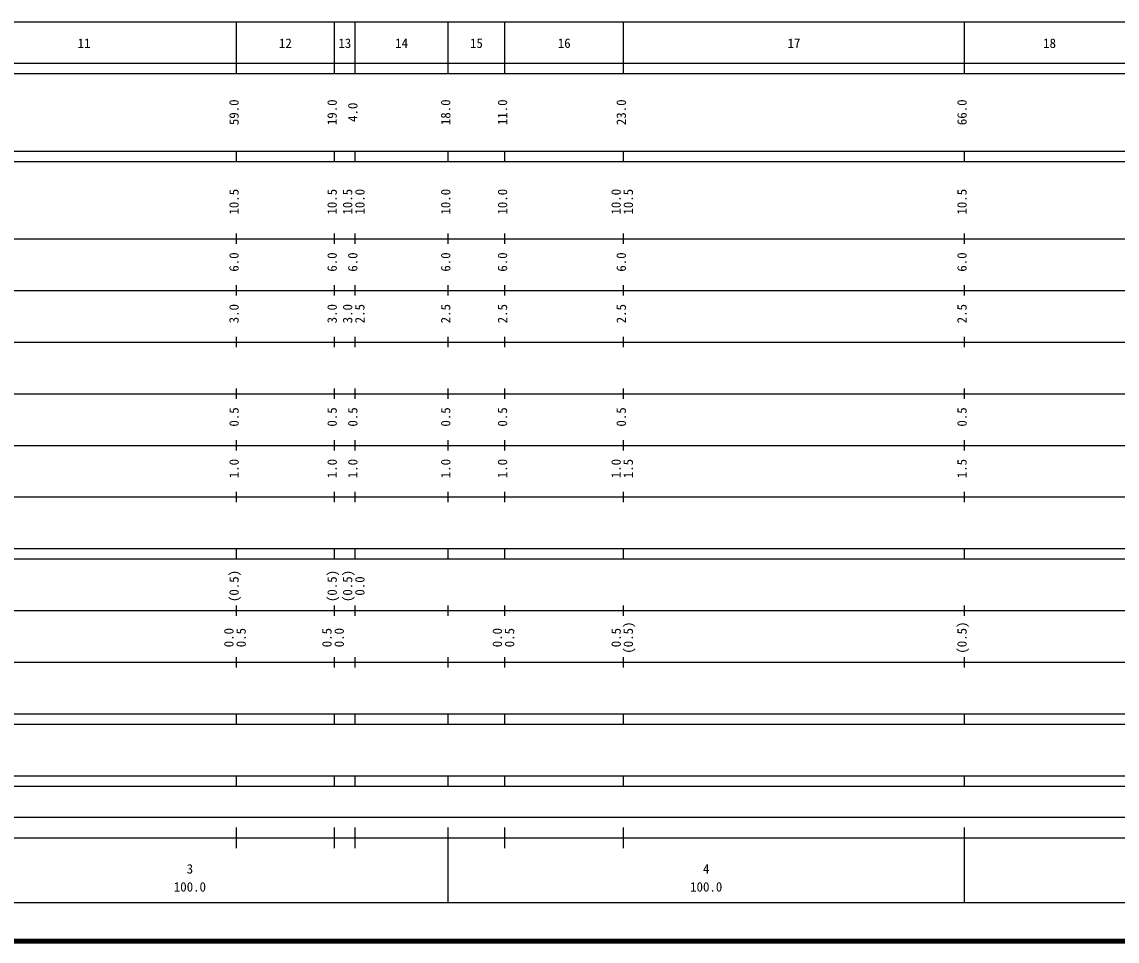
# Model space of a CAD drawing. Units: millimetres on the paper, enlarged 1000 times. Extents: x 40000 to 680000, y 20000 to 380000.
# Drawn here: x 285461 to 497584, y 20000 to 198000 of the extents above; entities that cross this region are included whole.
import ezdxf
from ezdxf.enums import TextEntityAlignment as Align

# ---------------------------------------------------------------- set-up
doc = ezdxf.new("R2010")
doc.units = ezdxf.units.MM
doc.header["$LTSCALE"] = 1000
doc.layers.add('M-TTL', color=2, linetype='Continuous', lineweight=140)
doc.layers.add('M-TTL-BAND', color=7, linetype='Continuous', lineweight=25)
doc.styles.add('ＭＳ ゴシック', font='')
doc.styles.get('ＭＳ ゴシック').set_extended_font_data('MS Gothic')

msp = doc.modelspace()

# ---------------------------------------------------------------- linework, layer by layer
at = {"layer": 'M-TTL'}
msp.add_line((40000, 20000), (680000, 20000), dxfattribs=at)
at = {"layer": 'M-TTL-BAND'}
for p, q in [((68000, 198000), (579000, 198000)), ((327000, 188000), (327000, 198000)), ((346000, 188000), (346000, 198000)), ((350000, 188000), (350000, 198000)), ((368000, 188000), (368000, 198000)), ((379000, 188000), (379000, 198000)), ((402000, 188000), (402000, 198000)), ((468000, 188000), (468000, 198000)), ((40000, 190000), (579000, 190000)), ((40000, 188000), (579000, 188000)), ((40000, 173000), (579000, 173000)), ((327000, 171000), (327000, 173000)), ((346000, 171000), (346000, 173000)), ((350000, 171000), (350000, 173000)), ((368000, 171000), (368000, 173000)), ((379000, 171000), (379000, 173000)), ((402000, 171000), (402000, 173000)), ((468000, 171000), (468000, 173000)), ((40000, 171000), (579000, 171000)), ((327000, 155000), (327000, 157000)), ((346000, 155000), (346000, 157000)), ((350000, 155000), (350000, 157000)), ((368000, 155000), (368000, 157000)), ((379000, 155000), (379000, 157000)), ((402000, 155000), (402000, 157000)), ((468000, 155000), (468000, 157000)), ((40000, 156000), (579000, 156000)), ((327000, 145000), (327000, 147000)), ((346000, 145000), (346000, 147000)), ((350000, 145000), (350000, 147000)), ((368000, 145000), (368000, 147000)), ((379000, 145000), (379000, 147000)), ((402000, 145000), (402000, 147000)), ((468000, 145000), (468000, 147000)), ((46000, 146000), (579000, 146000)), ((52000, 136000), (579000, 136000)), ((327000, 135000), (327000, 137000)), ((346000, 135000), (346000, 137000)), ((350000, 135000), (350000, 137000)), ((368000, 135000), (368000, 137000)), ((379000, 135000), (379000, 137000)), ((402000, 135000), (402000, 137000)), ((468000, 135000), (468000, 137000)), ((46000, 126000), (579000, 126000)), ((327000, 125000), (327000, 127000)), ((346000, 125000), (346000, 127000)), ((350000, 125000), (350000, 127000)), ((368000, 125000), (368000, 127000)), ((379000, 125000), (379000, 127000)), ((402000, 125000), (402000, 127000)), ((468000, 125000), (468000, 127000)), ((327000, 115000), (327000, 117000)), ((346000, 115000), (346000, 117000)), ((350000, 115000), (350000, 117000)), ((368000, 115000), (368000, 117000)), ((379000, 115000), (379000, 117000)), ((402000, 115000), (402000, 117000)), ((468000, 115000), (468000, 117000)), ((52000, 116000), (579000, 116000)), ((327000, 105000), (327000, 107000)), ((346000, 105000), (346000, 107000)), ((350000, 105000), (350000, 107000)), ((368000, 105000), (368000, 107000)), ((379000, 105000), (379000, 107000)), ((402000, 105000), (402000, 107000)), ((468000, 105000), (468000, 107000)), ((46000, 106000), (579000, 106000)), ((40000, 96000), (579000, 96000)), ((327000, 94000), (327000, 96000)), ((346000, 94000), (346000, 96000)), ((350000, 94000), (350000, 96000)), ((368000, 94000), (368000, 96000)), ((379000, 94000), (379000, 96000)), ((402000, 94000), (402000, 96000)), ((468000, 94000), (468000, 96000)), ((40000, 94000), (579000, 94000)), ((327000, 83000), (327000, 85000)), ((346000, 83000), (346000, 85000)), ((350000, 83000), (350000, 85000)), ((368000, 83000), (368000, 85000)), ((379000, 83000), (379000, 85000)), ((402000, 83000), (402000, 85000)), ((468000, 83000), (468000, 85000)), ((49000, 84000), (579000, 84000)), ((327000, 73000), (327000, 75000)), ((346000, 73000), (346000, 75000)), ((350000, 73000), (350000, 75000)), ((368000, 73000), (368000, 75000)), ((379000, 73000), (379000, 75000)), ((402000, 73000), (402000, 75000)), ((468000, 73000), (468000, 75000)), ((40000, 74000), (579000, 74000)), ((40000, 64000), (579000, 64000)), ((327000, 62000), (327000, 64000)), ((346000, 62000), (346000, 64000)), ((350000, 62000), (350000, 64000)), ((368000, 62000), (368000, 64000)), ((379000, 62000), (379000, 64000)), ((402000, 62000), (402000, 64000)), ((468000, 62000), (468000, 64000)), ((40000, 62000), (579000, 62000)), ((40000, 52000), (579000, 52000)), ((327000, 50000), (327000, 52000)), ((346000, 50000), (346000, 52000)), ((350000, 50000), (350000, 52000)), ((368000, 50000), (368000, 52000)), ((379000, 50000), (379000, 52000)), ((402000, 50000), (402000, 52000)), ((468000, 50000), (468000, 52000)), ((40000, 50000), (579000, 50000)), ((71000, 44000), (565000, 44000)), ((327000, 38000), (327000, 42000)), ((346000, 38000), (346000, 42000)), ((350000, 38000), (350000, 42000)), ((368000, 27500), (368000, 42000)), ((379000, 38000), (379000, 42000)), ((402000, 38000), (402000, 42000)), ((468000, 27500), (468000, 42000)), ((40000, 40000), (579000, 40000)), ((68000, 27500), (579000, 27500))]:
    msp.add_line(p, q, dxfattribs=at)

# ---------------------------------------------------------------- texts
at = {"layer": 'M-TTL-BAND', "style": 'ＭＳ ゴシック'}
for s, p in [('11', (297500, 192405)), ('12', (336500, 192405)), ('13', (348000, 192405)), ('14', (359000, 192405)), ('15', (373500, 192405)), ('16', (390500, 192405)), ('17', (435000, 192405)), ('18', (484500, 192405)), ('3', (318000, 32523)), ('4', (418000, 32523)), ('100.0', (318000, 29033)), ('100.0', (418000, 29033))]:
    msp.add_text(s, height=1833, dxfattribs=at).set_placement(p, align=Align.BOTTOM_CENTER)
for s, p in [('59.0', (328000, 180500)), ('19.0', (347000, 180500)), ('18.0', (369000, 180500)), ('11.0', (380000, 180500)), ('23.0', (403000, 180500)), ('66.0', (469000, 180500)), ('4.0', (351000, 180500)), ('10.5', (328000, 163174)), ('10.5', (347000, 163174)), ('10.5', (350000, 163174)), ('10.0', (352370, 163174)), ('10.0', (369000, 163174)), ('10.0', (380000, 163174)), ('10.0', (402000, 163174)), ('10.5', (404370, 163174)), ('10.5', (469000, 163174)), ('6.0', (328000, 151500)), ('6.0', (347000, 151500)), ('6.0', (351000, 151500)), ('6.0', (369000, 151500)), ('6.0', (380000, 151500)), ('6.0', (403000, 151500)), ('6.0', (469000, 151500)), ('3.0', (328000, 141500)), ('3.0', (347000, 141500)), ('3.0', (350000, 141500)), ('2.5', (352370, 141500)), ('2.5', (369000, 141500)), ('2.5', (380000, 141500)), ('2.5', (403000, 141500)), ('2.5', (469000, 141500)), ('0.5', (328000, 121500)), ('0.5', (347000, 121500)), ('0.5', (351000, 121500)), ('0.5', (369000, 121500)), ('0.5', (380000, 121500)), ('0.5', (403000, 121500)), ('0.5', (469000, 121500)), ('1.0', (328000, 111500)), ('1.0', (347000, 111500)), ('1.0', (351000, 111500)), ('1.0', (369000, 111500)), ('1.0', (380000, 111500)), ('1.0', (402000, 111500)), ('1.5', (404370, 111500)), ('1.5', (469000, 111500)), ('(0.5)', (328000, 88764)), ('(0.5)', (347000, 88764)), ('(0.5)', (350000, 88764)), ('0.0', (352370, 88764)), ('(0.5)', (404370, 78764)), ('(0.5)', (469000, 78764)), ('0.0', (327000, 78764)), ('0.5', (329370, 78764)), ('0.5', (346000, 78764)), ('0.0', (348370, 78764)), ('0.0', (379000, 78764)), ('0.5', (381370, 78764)), ('0.5', (402000, 78764))]:
    msp.add_text(s, height=1833, rotation=90, dxfattribs=at).set_placement(p, align=Align.BOTTOM_CENTER)

doc.saveas('drawing.dxf')
